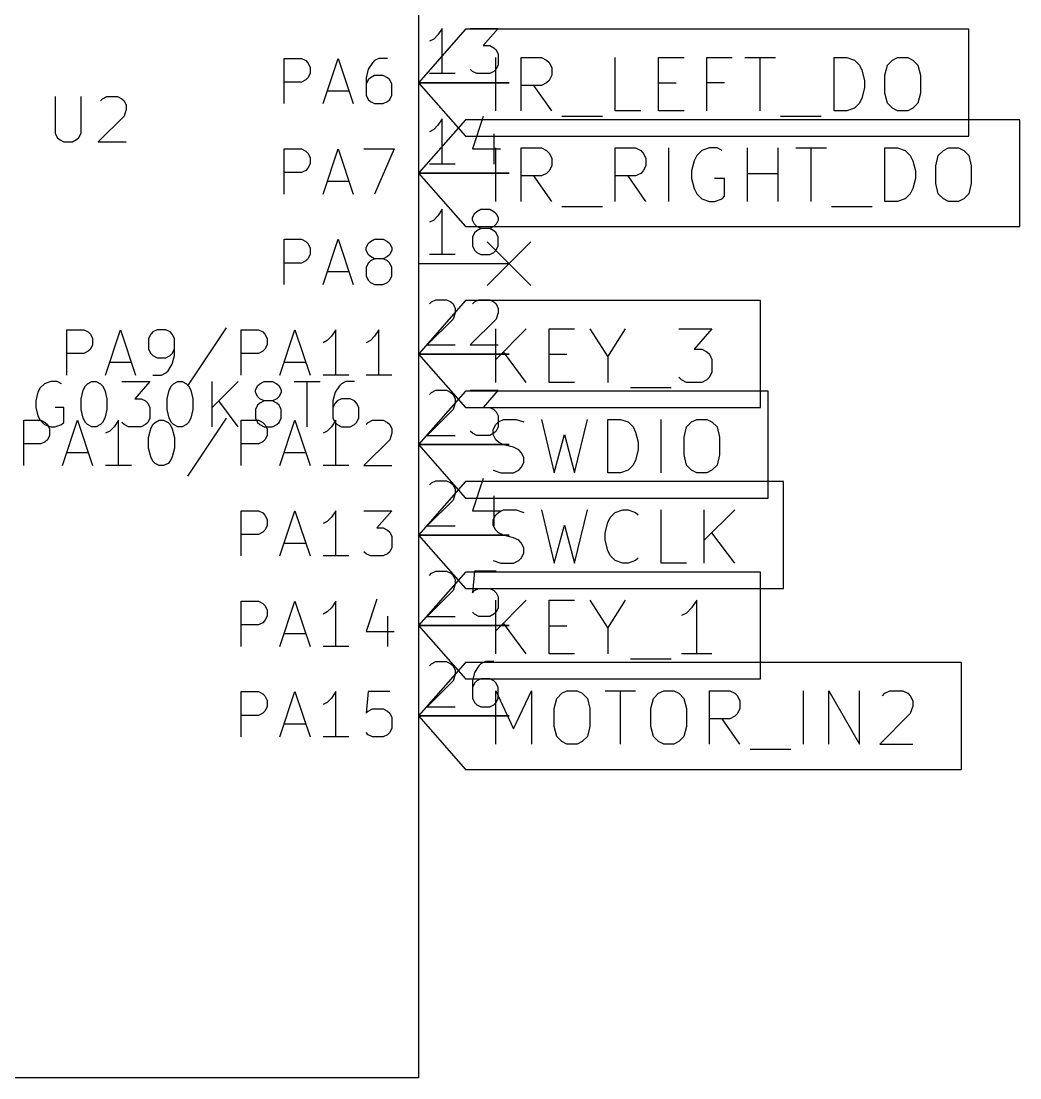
# Model space of a CAD drawing. Extents: x 0.4 to 37.4, y -23 to -0.4.
# Drawn here: x 13.06 to 14.165, y -12.5 to -11.332 of the extents above; entities that cross this region are included whole.
import ezdxf

# ---------------------------------------------------------------- set-up
doc = ezdxf.new("R2010")
doc.units = 0
doc.header["$MEASUREMENT"] = 0
for name, color, linetype in [('BLUE2', 5, 'CONTINUOUS'), ('CYAN2', 4, 'CONTINUOUS'), ('GREEN3', 91, 'CONTINUOUS'), ('LYELLOW', 51, 'CONTINUOUS'), ('RED2', 1, 'CONTINUOUS'), ('RED3', 11, 'CONTINUOUS')]:
    doc.layers.add(name, color=color, linetype=linetype)

msp = doc.modelspace()

# ---------------------------------------------------------------- linework, layer by layer
at = {"layer": 'BLUE2', "linetype": 'CONTINUOUS'}
for p, q in [((13.576, -11.576), (13.624, -11.624)), ((13.624, -11.576), (13.576, -11.624))]:
    msp.add_line(p, q, dxfattribs=at)
at = {"layer": 'CYAN2', "linetype": 'CONTINUOUS'}
for p, q in [((13.3514, -11.4231), (13.3514, -11.3731)), ((13.3514, -11.3731), (13.3705, -11.3731)), ((13.3705, -11.3731), (13.3752, -11.3755)), ((13.3752, -11.3755), (13.3776, -11.3779)), ((13.3943, -11.4231), (13.4109, -11.3731)), ((13.4109, -11.3731), (13.4276, -11.4231)), ((13.4514, -11.3755), (13.449, -11.3779)), ((13.4562, -11.3731), (13.4514, -11.3755)), ((13.4657, -11.3731), (13.4562, -11.3731)), ((13.3776, -11.3779), (13.38, -11.3827)), ((13.38, -11.3827), (13.38, -11.3898)), ((13.4443, -11.385), (13.4419, -11.3946)), ((13.449, -11.3779), (13.4443, -11.385)), ((13.3705, -11.3993), (13.3514, -11.3993)), ((13.3752, -11.3969), (13.3705, -11.3993)), ((13.3776, -11.3946), (13.3752, -11.3969)), ((13.38, -11.3898), (13.3776, -11.3946)), ((13.4419, -11.3946), (13.4419, -11.4136)), ((13.4443, -11.3969), (13.4419, -11.4017)), ((13.4467, -11.3946), (13.4443, -11.3969)), ((13.4514, -11.3922), (13.4467, -11.3946)), ((13.461, -11.3922), (13.4514, -11.3922)), ((13.4657, -11.3946), (13.461, -11.3922)), ((13.4681, -11.3969), (13.4657, -11.3946)), ((13.4705, -11.4017), (13.4681, -11.3969)), ((13.399, -11.4088), (13.4229, -11.4088)), ((13.4705, -11.4136), (13.4705, -11.4017)), ((13.0981, -11.4153), (13.0981, -11.4558)), ((13.1267, -11.4558), (13.1267, -11.4153)), ((13.1481, -11.4201), (13.1505, -11.4177)), ((13.1505, -11.4177), (13.1553, -11.4153)), ((13.1553, -11.4153), (13.1672, -11.4153)), ((13.1672, -11.4153), (13.1719, -11.4177)), ((13.1719, -11.4177), (13.1743, -11.4201)), ((13.1743, -11.4201), (13.1767, -11.4248)), ((13.4419, -11.4136), (13.4443, -11.4184)), ((13.4443, -11.4184), (13.4467, -11.4208)), ((13.4467, -11.4208), (13.4514, -11.4231)), ((13.4514, -11.4231), (13.461, -11.4231)), ((13.461, -11.4231), (13.4657, -11.4208)), ((13.4657, -11.4208), (13.4681, -11.4184)), ((13.4681, -11.4184), (13.4705, -11.4136)), ((13.1767, -11.4296), (13.1743, -11.4368)), ((13.1767, -11.4248), (13.1767, -11.4296)), ((13.1743, -11.4368), (13.1457, -11.4653)), ((13.0981, -11.4558), (13.1005, -11.4606)), ((13.1243, -11.4606), (13.1267, -11.4558)), ((13.1005, -11.4606), (13.1029, -11.4629)), ((13.1029, -11.4629), (13.1076, -11.4653)), ((13.1076, -11.4653), (13.1172, -11.4653)), ((13.1172, -11.4653), (13.1219, -11.4629)), ((13.1219, -11.4629), (13.1243, -11.4606)), ((13.1457, -11.4653), (13.1767, -11.4653)), ((13.3514, -11.5231), (13.3514, -11.4731)), ((13.3514, -11.4731), (13.3705, -11.4731)), ((13.3705, -11.4731), (13.3752, -11.4755)), ((13.3752, -11.4755), (13.3776, -11.4779)), ((13.3776, -11.4779), (13.38, -11.4827)), ((13.3943, -11.5231), (13.4109, -11.4731)), ((13.4109, -11.4731), (13.4276, -11.5231)), ((13.4395, -11.4731), (13.4729, -11.4731)), ((13.4729, -11.4731), (13.4514, -11.5231)), ((13.38, -11.4898), (13.3776, -11.4946)), ((13.38, -11.4827), (13.38, -11.4898)), ((13.3705, -11.4993), (13.3514, -11.4993)), ((13.3752, -11.4969), (13.3705, -11.4993)), ((13.3776, -11.4946), (13.3752, -11.4969)), ((13.399, -11.5088), (13.4229, -11.5088)), ((13.3514, -11.6231), (13.3514, -11.5731)), ((13.3514, -11.5731), (13.3705, -11.5731)), ((13.3705, -11.5731), (13.3752, -11.5755)), ((13.3943, -11.6231), (13.4109, -11.5731)), ((13.4109, -11.5731), (13.4276, -11.6231)), ((13.4467, -11.5755), (13.4514, -11.5731)), ((13.4514, -11.5731), (13.461, -11.5731)), ((13.461, -11.5731), (13.4657, -11.5755)), ((13.3752, -11.5755), (13.3776, -11.5779)), ((13.3776, -11.5779), (13.38, -11.5827)), ((13.38, -11.5827), (13.38, -11.5898)), ((13.4419, -11.5827), (13.4443, -11.5779)), ((13.4419, -11.585), (13.4419, -11.5827)), ((13.4443, -11.5898), (13.4419, -11.585)), ((13.4443, -11.5779), (13.4467, -11.5755)), ((13.4657, -11.5755), (13.4681, -11.5779)), ((13.4681, -11.5779), (13.4705, -11.5827)), ((13.4705, -11.585), (13.4681, -11.5898)), ((13.4705, -11.5827), (13.4705, -11.585)), ((13.3752, -11.5969), (13.3705, -11.5993)), ((13.3776, -11.5946), (13.3752, -11.5969)), ((13.38, -11.5898), (13.3776, -11.5946)), ((13.4467, -11.5922), (13.4443, -11.5898)), ((13.4467, -11.5969), (13.4443, -11.5993)), ((13.4514, -11.5946), (13.4467, -11.5922)), ((13.4514, -11.5946), (13.4467, -11.5969)), ((13.461, -11.5946), (13.4514, -11.5946)), ((13.4657, -11.5922), (13.461, -11.5946)), ((13.4657, -11.5969), (13.461, -11.5946)), ((13.4681, -11.5898), (13.4657, -11.5922)), ((13.4681, -11.5993), (13.4657, -11.5969)), ((13.3705, -11.5993), (13.3514, -11.5993)), ((13.399, -11.6088), (13.4229, -11.6088)), ((13.4443, -11.5993), (13.4419, -11.6041)), ((13.4419, -11.6041), (13.4419, -11.6136)), ((13.4705, -11.6041), (13.4681, -11.5993)), ((13.4705, -11.6136), (13.4705, -11.6041)), ((13.4419, -11.6136), (13.4443, -11.6184)), ((13.4443, -11.6184), (13.4467, -11.6208)), ((13.4467, -11.6208), (13.4514, -11.6231)), ((13.461, -11.6231), (13.4657, -11.6208)), ((13.4657, -11.6208), (13.4681, -11.6184)), ((13.4681, -11.6184), (13.4705, -11.6136)), ((13.4514, -11.6231), (13.461, -11.6231)), ((13.1109, -11.7231), (13.1109, -11.6731)), ((13.1109, -11.6731), (13.13, -11.6731)), ((13.13, -11.6731), (13.1348, -11.6755)), ((13.1348, -11.6755), (13.1371, -11.6779)), ((13.1371, -11.6779), (13.1395, -11.6827)), ((13.1538, -11.7231), (13.1705, -11.6731)), ((13.1705, -11.6731), (13.1871, -11.7231)), ((13.2038, -11.6779), (13.2014, -11.6827)), ((13.2062, -11.6755), (13.2038, -11.6779)), ((13.211, -11.6731), (13.2062, -11.6755)), ((13.2205, -11.6731), (13.211, -11.6731)), ((13.2252, -11.6755), (13.2205, -11.6731)), ((13.2276, -11.6779), (13.2252, -11.6755)), ((13.23, -11.6827), (13.2276, -11.6779)), ((13.2871, -11.6708), (13.2443, -11.735)), ((13.3038, -11.7231), (13.3038, -11.6731)), ((13.3038, -11.6731), (13.3229, -11.6731)), ((13.3229, -11.6731), (13.3276, -11.6755)), ((13.3276, -11.6755), (13.33, -11.6779)), ((13.33, -11.6779), (13.3324, -11.6827)), ((13.3467, -11.7231), (13.3633, -11.6731)), ((13.3633, -11.6731), (13.38, -11.7231)), ((13.4038, -11.6803), (13.399, -11.685)), ((13.4086, -11.6731), (13.4038, -11.6803)), ((13.4086, -11.7231), (13.4086, -11.6731)), ((13.4514, -11.6803), (13.4467, -11.685)), ((13.4562, -11.6731), (13.4514, -11.6803)), ((13.4562, -11.7231), (13.4562, -11.6731)), ((13.1395, -11.6898), (13.1371, -11.6946)), ((13.1395, -11.6827), (13.1395, -11.6898)), ((13.2014, -11.6827), (13.2014, -11.6946)), ((13.23, -11.7017), (13.23, -11.6827)), ((13.3324, -11.6898), (13.33, -11.6946)), ((13.3324, -11.6827), (13.3324, -11.6898)), ((13.399, -11.685), (13.3943, -11.6874)), ((13.4467, -11.685), (13.4419, -11.6874)), ((13.13, -11.6993), (13.1109, -11.6993)), ((13.1348, -11.6969), (13.13, -11.6993)), ((13.1371, -11.6946), (13.1348, -11.6969)), ((13.2014, -11.6946), (13.2038, -11.6993)), ((13.2038, -11.6993), (13.2062, -11.7017)), ((13.2062, -11.7017), (13.211, -11.7041)), ((13.2205, -11.7041), (13.2252, -11.7017)), ((13.2252, -11.7017), (13.2276, -11.6993)), ((13.2276, -11.6993), (13.23, -11.6946)), ((13.2276, -11.7112), (13.23, -11.7017)), ((13.3229, -11.6993), (13.3038, -11.6993)), ((13.3276, -11.6969), (13.3229, -11.6993)), ((13.33, -11.6946), (13.3276, -11.6969)), ((13.1586, -11.7088), (13.1824, -11.7088)), ((13.211, -11.7041), (13.2205, -11.7041)), ((13.2229, -11.7184), (13.2276, -11.7112)), ((13.3514, -11.7088), (13.3752, -11.7088)), ((13.2062, -11.7231), (13.2157, -11.7231)), ((13.2157, -11.7231), (13.2205, -11.7208)), ((13.2205, -11.7208), (13.2229, -11.7184)), ((13.4229, -11.7231), (13.3943, -11.7231)), ((13.4705, -11.7231), (13.4419, -11.7231)), ((13.0815, -11.7374), (13.0791, -11.7422)), ((13.0862, -11.7327), (13.0815, -11.7374)), ((13.0934, -11.7303), (13.0862, -11.7327)), ((13.1005, -11.7303), (13.0934, -11.7303)), ((13.1053, -11.7327), (13.1005, -11.7303)), ((13.1291, -11.7398), (13.1315, -11.735)), ((13.1315, -11.735), (13.1338, -11.7327)), ((13.1338, -11.7327), (13.1386, -11.7303)), ((13.1386, -11.7303), (13.1434, -11.7303)), ((13.1434, -11.7303), (13.1481, -11.7327)), ((13.1481, -11.7327), (13.1505, -11.735)), ((13.1505, -11.735), (13.1529, -11.7398)), ((13.1719, -11.7303), (13.2029, -11.7303)), ((13.2029, -11.7303), (13.1862, -11.7493)), ((13.2243, -11.7398), (13.2267, -11.735)), ((13.2267, -11.735), (13.2291, -11.7327)), ((13.2291, -11.7327), (13.2338, -11.7303)), ((13.2338, -11.7303), (13.2386, -11.7303)), ((13.2386, -11.7303), (13.2434, -11.7327)), ((13.2434, -11.7327), (13.2457, -11.735)), ((13.2457, -11.735), (13.2481, -11.7398)), ((13.2719, -11.7803), (13.2719, -11.7303)), ((13.3005, -11.7303), (13.2719, -11.7589)), ((13.3196, -11.7398), (13.3219, -11.735)), ((13.3219, -11.735), (13.3243, -11.7327)), ((13.3243, -11.7327), (13.3291, -11.7303)), ((13.3291, -11.7303), (13.3386, -11.7303)), ((13.3386, -11.7303), (13.3434, -11.7327)), ((13.3434, -11.7327), (13.3457, -11.735)), ((13.3457, -11.735), (13.3481, -11.7398)), ((13.3624, -11.7303), (13.391, -11.7303)), ((13.3767, -11.7803), (13.3767, -11.7303)), ((13.4124, -11.735), (13.4076, -11.7422)), ((13.4148, -11.7327), (13.4124, -11.735)), ((13.4195, -11.7303), (13.4148, -11.7327)), ((13.4291, -11.7303), (13.4195, -11.7303)), ((13.0791, -11.7422), (13.0767, -11.7517)), ((13.1267, -11.7493), (13.1291, -11.7398)), ((13.1267, -11.7612), (13.1267, -11.7493)), ((13.1529, -11.7398), (13.1553, -11.7493)), ((13.1553, -11.7493), (13.1553, -11.7612)), ((13.1862, -11.7493), (13.1934, -11.7493)), ((13.1934, -11.7493), (13.1981, -11.7517)), ((13.2219, -11.7493), (13.2243, -11.7398)), ((13.2219, -11.7612), (13.2219, -11.7493)), ((13.2481, -11.7398), (13.2505, -11.7493)), ((13.2505, -11.7493), (13.2505, -11.7612)), ((13.3196, -11.7422), (13.3196, -11.7398)), ((13.3219, -11.747), (13.3196, -11.7422)), ((13.3243, -11.7493), (13.3219, -11.747)), ((13.3291, -11.7517), (13.3243, -11.7493)), ((13.3434, -11.7493), (13.3386, -11.7517)), ((13.3457, -11.747), (13.3434, -11.7493)), ((13.3481, -11.7422), (13.3457, -11.747)), ((13.3481, -11.7398), (13.3481, -11.7422)), ((13.4076, -11.7422), (13.4053, -11.7517)), ((13.4148, -11.7493), (13.41, -11.7517)), ((13.4243, -11.7493), (13.4148, -11.7493)), ((13.4291, -11.7517), (13.4243, -11.7493)), ((13.0767, -11.7517), (13.0767, -11.7589)), ((13.0767, -11.7589), (13.0791, -11.7684)), ((13.1076, -11.7589), (13.0981, -11.7589)), ((13.1076, -11.7755), (13.1076, -11.7589)), ((13.1291, -11.7708), (13.1267, -11.7612)), ((13.1553, -11.7612), (13.1529, -11.7708)), ((13.1981, -11.7517), (13.2005, -11.7541)), ((13.2005, -11.7541), (13.2029, -11.7589)), ((13.2029, -11.7589), (13.2029, -11.7708)), ((13.2243, -11.7708), (13.2219, -11.7612)), ((13.2505, -11.7612), (13.2481, -11.7708)), ((13.3005, -11.7803), (13.2791, -11.7517)), ((13.3219, -11.7565), (13.3196, -11.7612)), ((13.3196, -11.7612), (13.3196, -11.7708)), ((13.3243, -11.7541), (13.3219, -11.7565)), ((13.3291, -11.7517), (13.3243, -11.7541)), ((13.3386, -11.7517), (13.3291, -11.7517)), ((13.3434, -11.7541), (13.3386, -11.7517)), ((13.3457, -11.7565), (13.3434, -11.7541)), ((13.3481, -11.7612), (13.3457, -11.7565)), ((13.3481, -11.7708), (13.3481, -11.7612)), ((13.4053, -11.7517), (13.4053, -11.7708)), ((13.4076, -11.7541), (13.4053, -11.7589)), ((13.41, -11.7517), (13.4076, -11.7541)), ((13.4315, -11.7541), (13.4291, -11.7517)), ((13.4338, -11.7589), (13.4315, -11.7541)), ((13.4338, -11.7708), (13.4338, -11.7589)), ((13.0633, -11.8231), (13.0633, -11.7731)), ((13.0633, -11.7731), (13.0824, -11.7731)), ((13.0791, -11.7684), (13.0815, -11.7731)), ((13.0815, -11.7731), (13.0862, -11.7779)), ((13.0824, -11.7731), (13.0871, -11.7755)), ((13.1062, -11.8231), (13.1229, -11.7731)), ((13.1229, -11.7731), (13.1395, -11.8231)), ((13.1315, -11.7755), (13.1291, -11.7708)), ((13.1529, -11.7708), (13.1505, -11.7755)), ((13.1681, -11.7731), (13.1633, -11.7803)), ((13.1681, -11.8231), (13.1681, -11.7731)), ((13.2029, -11.7708), (13.2005, -11.7755)), ((13.2086, -11.7755), (13.2133, -11.7731)), ((13.2133, -11.7731), (13.2181, -11.7731)), ((13.2181, -11.7731), (13.2229, -11.7755)), ((13.2267, -11.7755), (13.2243, -11.7708)), ((13.2871, -11.7708), (13.2443, -11.835)), ((13.2481, -11.7708), (13.2457, -11.7755)), ((13.3038, -11.8231), (13.3038, -11.7731)), ((13.3038, -11.7731), (13.3229, -11.7731)), ((13.3196, -11.7708), (13.3219, -11.7755)), ((13.3229, -11.7731), (13.3276, -11.7755)), ((13.3457, -11.7755), (13.3481, -11.7708)), ((13.3467, -11.8231), (13.3633, -11.7731)), ((13.3633, -11.7731), (13.38, -11.8231)), ((13.4086, -11.7731), (13.4038, -11.7803)), ((13.4053, -11.7708), (13.4076, -11.7755)), ((13.4086, -11.8231), (13.4086, -11.7731)), ((13.4315, -11.7755), (13.4338, -11.7708)), ((13.4443, -11.7755), (13.449, -11.7731)), ((13.449, -11.7731), (13.461, -11.7731)), ((13.461, -11.7731), (13.4657, -11.7755)), ((13.0862, -11.7779), (13.0934, -11.7803)), ((13.0871, -11.7755), (13.0895, -11.7779)), ((13.0895, -11.7779), (13.0919, -11.7827)), ((13.0919, -11.7827), (13.0919, -11.7898)), ((13.0934, -11.7803), (13.0981, -11.7803)), ((13.0981, -11.7803), (13.1053, -11.7779)), ((13.1053, -11.7779), (13.1076, -11.7755)), ((13.1338, -11.7779), (13.1315, -11.7755)), ((13.1386, -11.7803), (13.1338, -11.7779)), ((13.1434, -11.7803), (13.1386, -11.7803)), ((13.1481, -11.7779), (13.1434, -11.7803)), ((13.1505, -11.7755), (13.1481, -11.7779)), ((13.1586, -11.785), (13.1538, -11.7874)), ((13.1633, -11.7803), (13.1586, -11.785)), ((13.1743, -11.7779), (13.1719, -11.7755)), ((13.1791, -11.7803), (13.1743, -11.7779)), ((13.1934, -11.7803), (13.1791, -11.7803)), ((13.1981, -11.7779), (13.1934, -11.7803)), ((13.2005, -11.7755), (13.1981, -11.7779)), ((13.2014, -11.7922), (13.2038, -11.7827)), ((13.2038, -11.7827), (13.2062, -11.7779)), ((13.2062, -11.7779), (13.2086, -11.7755)), ((13.2229, -11.7755), (13.2252, -11.7779)), ((13.2252, -11.7779), (13.2276, -11.7827)), ((13.2291, -11.7779), (13.2267, -11.7755)), ((13.2276, -11.7827), (13.23, -11.7922)), ((13.2338, -11.7803), (13.2291, -11.7779)), ((13.2386, -11.7803), (13.2338, -11.7803)), ((13.2434, -11.7779), (13.2386, -11.7803)), ((13.2457, -11.7755), (13.2434, -11.7779)), ((13.3219, -11.7755), (13.3243, -11.7779)), ((13.3243, -11.7779), (13.3291, -11.7803)), ((13.3276, -11.7755), (13.33, -11.7779)), ((13.3291, -11.7803), (13.3386, -11.7803)), ((13.33, -11.7779), (13.3324, -11.7827)), ((13.3324, -11.7827), (13.3324, -11.7898)), ((13.3386, -11.7803), (13.3434, -11.7779)), ((13.3434, -11.7779), (13.3457, -11.7755)), ((13.399, -11.785), (13.3943, -11.7874)), ((13.4038, -11.7803), (13.399, -11.785)), ((13.4076, -11.7755), (13.41, -11.7779)), ((13.41, -11.7779), (13.4148, -11.7803)), ((13.4148, -11.7803), (13.4243, -11.7803)), ((13.4243, -11.7803), (13.4291, -11.7779)), ((13.4291, -11.7779), (13.4315, -11.7755)), ((13.4419, -11.7779), (13.4443, -11.7755)), ((13.4657, -11.7755), (13.4681, -11.7779)), ((13.4681, -11.7779), (13.4705, -11.7827)), ((13.4705, -11.7827), (13.4705, -11.7874)), ((13.0871, -11.7969), (13.0824, -11.7993)), ((13.0895, -11.7946), (13.0871, -11.7969)), ((13.0919, -11.7898), (13.0895, -11.7946)), ((13.2014, -11.8041), (13.2014, -11.7922)), ((13.23, -11.7922), (13.23, -11.8041)), ((13.3276, -11.7969), (13.3229, -11.7993)), ((13.33, -11.7946), (13.3276, -11.7969)), ((13.3324, -11.7898), (13.33, -11.7946)), ((13.4681, -11.7946), (13.4395, -11.8231)), ((13.4705, -11.7874), (13.4681, -11.7946)), ((13.0824, -11.7993), (13.0633, -11.7993)), ((13.111, -11.8088), (13.1348, -11.8088)), ((13.2038, -11.8136), (13.2014, -11.8041)), ((13.23, -11.8041), (13.2276, -11.8136)), ((13.3229, -11.7993), (13.3038, -11.7993)), ((13.3514, -11.8088), (13.3752, -11.8088)), ((13.2062, -11.8184), (13.2038, -11.8136)), ((13.2086, -11.8208), (13.2062, -11.8184)), ((13.2133, -11.8231), (13.2086, -11.8208)), ((13.2229, -11.8208), (13.2181, -11.8231)), ((13.2252, -11.8184), (13.2229, -11.8208)), ((13.2276, -11.8136), (13.2252, -11.8184)), ((13.1824, -11.8231), (13.1538, -11.8231)), ((13.2181, -11.8231), (13.2133, -11.8231)), ((13.4229, -11.8231), (13.3943, -11.8231)), ((13.4395, -11.8231), (13.4705, -11.8231)), ((13.3038, -11.9231), (13.3038, -11.8731)), ((13.3038, -11.8731), (13.3229, -11.8731)), ((13.3229, -11.8731), (13.3276, -11.8755)), ((13.3276, -11.8755), (13.33, -11.8779)), ((13.33, -11.8779), (13.3324, -11.8827)), ((13.3467, -11.9231), (13.3633, -11.8731)), ((13.3633, -11.8731), (13.38, -11.9231)), ((13.4086, -11.8731), (13.4038, -11.8803)), ((13.4086, -11.9231), (13.4086, -11.8731)), ((13.4395, -11.8731), (13.4705, -11.8731)), ((13.4705, -11.8731), (13.4538, -11.8922)), ((13.3324, -11.8898), (13.33, -11.8946)), ((13.3324, -11.8827), (13.3324, -11.8898)), ((13.399, -11.885), (13.3943, -11.8874)), ((13.4038, -11.8803), (13.399, -11.885)), ((13.3229, -11.8993), (13.3038, -11.8993)), ((13.3276, -11.8969), (13.3229, -11.8993)), ((13.33, -11.8946), (13.3276, -11.8969)), ((13.4538, -11.8922), (13.461, -11.8922)), ((13.461, -11.8922), (13.4657, -11.8946)), ((13.4657, -11.8946), (13.4681, -11.8969)), ((13.4681, -11.8969), (13.4705, -11.9017)), ((13.4705, -11.9017), (13.4705, -11.9136)), ((13.3514, -11.9088), (13.3752, -11.9088)), ((13.4705, -11.9136), (13.4681, -11.9184)), ((13.4229, -11.9231), (13.3943, -11.9231)), ((13.4419, -11.9208), (13.4395, -11.9184)), ((13.4467, -11.9231), (13.4419, -11.9208)), ((13.461, -11.9231), (13.4467, -11.9231)), ((13.4657, -11.9208), (13.461, -11.9231)), ((13.4681, -11.9184), (13.4657, -11.9208)), ((13.4538, -11.9708), (13.4419, -12.0065)), ((13.3038, -12.0231), (13.3038, -11.9731)), ((13.3038, -11.9731), (13.3229, -11.9731)), ((13.3229, -11.9731), (13.3276, -11.9755)), ((13.3276, -11.9755), (13.33, -11.9779)), ((13.33, -11.9779), (13.3324, -11.9827)), ((13.3324, -11.9827), (13.3324, -11.9898)), ((13.3467, -12.0231), (13.3633, -11.9731)), ((13.3633, -11.9731), (13.38, -12.0231)), ((13.4038, -11.9803), (13.399, -11.985)), ((13.4086, -11.9731), (13.4038, -11.9803)), ((13.4086, -12.0231), (13.4086, -11.9731)), ((13.33, -11.9946), (13.3276, -11.9969)), ((13.3324, -11.9898), (13.33, -11.9946)), ((13.399, -11.985), (13.3943, -11.9874)), ((13.4657, -11.9898), (13.4657, -12.0231)), ((13.3229, -11.9993), (13.3038, -11.9993)), ((13.3276, -11.9969), (13.3229, -11.9993)), ((13.4419, -12.0065), (13.4729, -12.0065)), ((13.3514, -12.0088), (13.3752, -12.0088)), ((13.4229, -12.0231), (13.3943, -12.0231)), ((13.3038, -12.1231), (13.3038, -12.0731)), ((13.3038, -12.0731), (13.3229, -12.0731)), ((13.3229, -12.0731), (13.3276, -12.0755)), ((13.3276, -12.0755), (13.33, -12.0779)), ((13.3467, -12.1231), (13.3633, -12.0731)), ((13.3633, -12.0731), (13.38, -12.1231)), ((13.4086, -12.0731), (13.4038, -12.0803)), ((13.4086, -12.1231), (13.4086, -12.0731)), ((13.4443, -12.0731), (13.4419, -12.0969)), ((13.4681, -12.0731), (13.4443, -12.0731)), ((13.33, -12.0779), (13.3324, -12.0827)), ((13.3324, -12.0827), (13.3324, -12.0898)), ((13.399, -12.085), (13.3943, -12.0874)), ((13.4038, -12.0803), (13.399, -12.085)), ((13.3229, -12.0993), (13.3038, -12.0993)), ((13.3276, -12.0969), (13.3229, -12.0993)), ((13.33, -12.0946), (13.3276, -12.0969)), ((13.3324, -12.0898), (13.33, -12.0946)), ((13.4419, -12.0969), (13.4443, -12.0946)), ((13.4443, -12.0946), (13.449, -12.0922)), ((13.449, -12.0922), (13.461, -12.0922)), ((13.461, -12.0922), (13.4657, -12.0946)), ((13.4657, -12.0946), (13.4681, -12.0969)), ((13.4681, -12.0969), (13.4705, -12.1017)), ((13.3514, -12.1088), (13.3752, -12.1088)), ((13.4705, -12.1017), (13.4705, -12.1136)), ((13.4229, -12.1231), (13.3943, -12.1231)), ((13.4443, -12.1208), (13.4419, -12.1184)), ((13.449, -12.1231), (13.4443, -12.1208)), ((13.461, -12.1231), (13.449, -12.1231)), ((13.4657, -12.1208), (13.461, -12.1231)), ((13.4681, -12.1184), (13.4657, -12.1208)), ((13.4705, -12.1136), (13.4681, -12.1184))]:
    msp.add_line(p, q, dxfattribs=at)
at = {"layer": 'GREEN3', "linetype": 'CONTINUOUS'}
for p, q in [((13.6, -11.4), (13.5, -11.4)), ((13.6, -11.5), (13.5, -11.5)), ((13.6, -11.7), (13.5, -11.7)), ((13.6, -11.8), (13.5, -11.8)), ((13.6, -11.9), (13.5, -11.9)), ((13.6, -12), (13.5, -12)), ((13.6, -12.1), (13.5, -12.1))]:
    msp.add_line(p, q, dxfattribs=at)
at = {"layer": 'LYELLOW', "linetype": 'CONTINUOUS'}
for p, q in [((13.5, -10.6), (13.5, -12.5)), ((13.5, -12.5), (12.3, -12.5))]:
    msp.add_line(p, q, dxfattribs=at)
at = {"layer": 'RED2', "linetype": 'CONTINUOUS'}
for p, q in [((13.5, -10.6), (13.5, -12.5)), ((13.5517, -11.3409), (13.5, -11.4)), ((14.1086, -11.3409), (13.5517, -11.3409)), ((14.1086, -11.4), (14.1086, -11.3409)), ((13.5854, -11.4312), (13.5854, -11.3721)), ((13.6135, -11.4312), (13.6135, -11.3721)), ((13.6135, -11.3721), (13.636, -11.3721)), ((13.636, -11.3721), (13.6416, -11.3749)), ((13.6416, -11.3749), (13.6444, -11.3777)), ((13.7175, -11.4312), (13.7175, -11.3721)), ((13.7653, -11.4312), (13.7653, -11.3721)), ((13.7653, -11.3721), (13.7935, -11.3721)), ((13.8188, -11.4312), (13.8188, -11.3721)), ((13.8188, -11.3721), (13.8469, -11.3721)), ((13.8609, -11.3721), (13.8947, -11.3721)), ((13.8778, -11.4312), (13.8778, -11.3721)), ((13.9594, -11.4312), (13.9594, -11.3721)), ((13.9594, -11.3721), (13.9734, -11.3721)), ((13.9734, -11.3721), (13.9819, -11.3749)), ((13.9819, -11.3749), (13.9875, -11.3805)), ((14.0184, -11.3805), (14.0241, -11.3749)), ((14.0241, -11.3749), (14.0297, -11.3721)), ((14.0297, -11.3721), (14.0409, -11.3721)), ((14.0409, -11.3721), (14.0465, -11.3749)), ((14.0465, -11.3749), (14.0522, -11.3805)), ((13.6444, -11.3777), (13.6472, -11.3833)), ((13.6472, -11.3833), (13.6472, -11.3918)), ((13.9875, -11.3805), (13.9903, -11.3862)), ((13.9903, -11.3862), (13.9931, -11.3974)), ((14.0156, -11.3918), (14.0184, -11.3805)), ((14.0522, -11.3805), (14.055, -11.3918)), ((13.5, -11.4), (13.6, -11.4)), ((13.5, -11.4), (13.5517, -11.4591)), ((13.6416, -11.4002), (13.636, -11.403)), ((13.6444, -11.3974), (13.6416, -11.4002)), ((13.6472, -11.3918), (13.6444, -11.3974)), ((13.7653, -11.4002), (13.785, -11.4002)), ((13.8384, -11.4002), (13.8188, -11.4002)), ((13.9931, -11.3974), (13.9931, -11.4058)), ((14.0156, -11.4115), (14.0156, -11.3918)), ((14.055, -11.3918), (14.055, -11.4115)), ((14.1086, -11.4591), (14.1086, -11.4)), ((13.636, -11.403), (13.6135, -11.403)), ((13.6472, -11.4312), (13.6275, -11.403)), ((13.9931, -11.4058), (13.9903, -11.4171)), ((14.0184, -11.4227), (14.0156, -11.4115)), ((14.055, -11.4115), (14.0522, -11.4227)), ((13.9875, -11.4227), (13.9819, -11.4283)), ((13.9903, -11.4171), (13.9875, -11.4227)), ((14.0241, -11.4283), (14.0184, -11.4227)), ((14.0522, -11.4227), (14.0465, -11.4283)), ((13.7456, -11.4312), (13.7175, -11.4312)), ((13.7935, -11.4312), (13.7653, -11.4312)), ((13.9734, -11.4312), (13.9594, -11.4312)), ((13.9819, -11.4283), (13.9734, -11.4312)), ((14.0297, -11.4312), (14.0241, -11.4283)), ((14.0409, -11.4312), (14.0297, -11.4312)), ((14.0465, -11.4283), (14.0409, -11.4312)), ((13.5517, -11.4409), (13.5, -11.5)), ((14.1649, -11.4409), (13.5517, -11.4409)), ((13.6585, -11.4368), (13.7035, -11.4368)), ((13.9003, -11.4368), (13.9453, -11.4368)), ((14.1649, -11.5), (14.1649, -11.4409)), ((13.5517, -11.4591), (14.1086, -11.4591)), ((13.5854, -11.5312), (13.5854, -11.4721)), ((13.6135, -11.5312), (13.6135, -11.4721)), ((13.6135, -11.4721), (13.636, -11.4721)), ((13.636, -11.4721), (13.6416, -11.4749)), ((13.6416, -11.4749), (13.6444, -11.4777)), ((13.6444, -11.4777), (13.6472, -11.4833)), ((13.7175, -11.5312), (13.7175, -11.4721)), ((13.7175, -11.4721), (13.74, -11.4721)), ((13.74, -11.4721), (13.7456, -11.4749)), ((13.7456, -11.4749), (13.7485, -11.4777)), ((13.7485, -11.4777), (13.7513, -11.4833)), ((13.7766, -11.5312), (13.7766, -11.4721)), ((13.8075, -11.4805), (13.8047, -11.4862)), ((13.8131, -11.4749), (13.8075, -11.4805)), ((13.8216, -11.4721), (13.8131, -11.4749)), ((13.83, -11.4721), (13.8216, -11.4721)), ((13.8356, -11.4749), (13.83, -11.4721)), ((13.8638, -11.5312), (13.8638, -11.4721)), ((13.8975, -11.5312), (13.8975, -11.4721)), ((13.9172, -11.4721), (13.9509, -11.4721)), ((13.9341, -11.5312), (13.9341, -11.4721)), ((14.0156, -11.5312), (14.0156, -11.4721)), ((14.0156, -11.4721), (14.0297, -11.4721)), ((14.0297, -11.4721), (14.0381, -11.4749)), ((14.0381, -11.4749), (14.0437, -11.4805)), ((14.0437, -11.4805), (14.0465, -11.4862)), ((14.0719, -11.4918), (14.0747, -11.4805)), ((14.0747, -11.4805), (14.0803, -11.4749)), ((14.0803, -11.4749), (14.0859, -11.4721)), ((14.0859, -11.4721), (14.0972, -11.4721)), ((14.0972, -11.4721), (14.1028, -11.4749)), ((14.1028, -11.4749), (14.1084, -11.4805)), ((14.1084, -11.4805), (14.1112, -11.4918)), ((13.6472, -11.4918), (13.6444, -11.4974)), ((13.6472, -11.4833), (13.6472, -11.4918)), ((13.7513, -11.4918), (13.7485, -11.4974)), ((13.7513, -11.4833), (13.7513, -11.4918)), ((13.8047, -11.4862), (13.8019, -11.4974)), ((14.0465, -11.4862), (14.0494, -11.4974)), ((14.0719, -11.5115), (14.0719, -11.4918)), ((14.1112, -11.4918), (14.1112, -11.5115)), ((13.5, -11.5), (13.6, -11.5)), ((13.5, -11.5), (13.5517, -11.5591)), ((13.636, -11.503), (13.6135, -11.503)), ((13.6472, -11.5312), (13.6275, -11.503)), ((13.6416, -11.5002), (13.636, -11.503)), ((13.6444, -11.4974), (13.6416, -11.5002)), ((13.74, -11.503), (13.7175, -11.503)), ((13.7513, -11.5312), (13.7316, -11.503)), ((13.7456, -11.5002), (13.74, -11.503)), ((13.7485, -11.4974), (13.7456, -11.5002)), ((13.8019, -11.4974), (13.8019, -11.5058)), ((13.8638, -11.5002), (13.8975, -11.5002)), ((14.0494, -11.4974), (14.0494, -11.5058)), ((14.1649, -11.5591), (14.1649, -11.5)), ((13.8019, -11.5058), (13.8047, -11.5171)), ((13.8384, -11.5058), (13.8272, -11.5058)), ((13.8384, -11.5255), (13.8384, -11.5058)), ((14.0494, -11.5058), (14.0465, -11.5171)), ((14.0747, -11.5227), (14.0719, -11.5115)), ((14.1112, -11.5115), (14.1084, -11.5227)), ((13.8047, -11.5171), (13.8075, -11.5227)), ((13.8075, -11.5227), (13.8131, -11.5283)), ((13.8131, -11.5283), (13.8216, -11.5312)), ((13.8272, -11.5312), (13.8356, -11.5283)), ((13.8356, -11.5283), (13.8384, -11.5255)), ((14.0381, -11.5283), (14.0297, -11.5312)), ((14.0437, -11.5227), (14.0381, -11.5283)), ((14.0465, -11.5171), (14.0437, -11.5227)), ((14.0803, -11.5283), (14.0747, -11.5227)), ((14.0859, -11.5312), (14.0803, -11.5283)), ((14.1028, -11.5283), (14.0972, -11.5312)), ((14.1084, -11.5227), (14.1028, -11.5283)), ((13.6585, -11.5368), (13.7035, -11.5368)), ((13.8216, -11.5312), (13.8272, -11.5312)), ((13.9566, -11.5368), (14.0016, -11.5368)), ((14.0297, -11.5312), (14.0156, -11.5312)), ((14.0972, -11.5312), (14.0859, -11.5312)), ((13.5517, -11.5591), (14.1649, -11.5591)), ((13.5, -11.6), (13.6, -11.6)), ((13.5517, -11.6409), (13.5, -11.7)), ((13.878, -11.6409), (13.5517, -11.6409)), ((13.878, -11.7), (13.878, -11.6409)), ((13.5854, -11.7312), (13.5854, -11.6721)), ((13.6191, -11.6721), (13.5854, -11.7058)), ((13.6444, -11.7312), (13.6444, -11.6721)), ((13.6444, -11.6721), (13.6725, -11.6721)), ((13.6894, -11.6721), (13.7091, -11.703)), ((13.7091, -11.703), (13.7288, -11.6721)), ((13.7878, -11.6721), (13.8244, -11.6721)), ((13.8244, -11.6721), (13.8047, -11.6946)), ((13.5, -11.7), (13.6, -11.7)), ((13.5, -11.7), (13.5517, -11.7591)), ((13.6191, -11.7312), (13.5938, -11.6974)), ((13.6444, -11.7002), (13.6641, -11.7002)), ((13.7091, -11.703), (13.7091, -11.7312)), ((13.8047, -11.6946), (13.8131, -11.6946)), ((13.8131, -11.6946), (13.8188, -11.6974)), ((13.8188, -11.6974), (13.8216, -11.7002)), ((13.8216, -11.7002), (13.8244, -11.7058)), ((13.878, -11.7591), (13.878, -11.7)), ((13.8244, -11.7058), (13.8244, -11.7199)), ((13.7906, -11.7283), (13.7878, -11.7255)), ((13.8216, -11.7255), (13.8188, -11.7283)), ((13.8244, -11.7199), (13.8216, -11.7255)), ((13.6725, -11.7312), (13.6444, -11.7312)), ((13.7344, -11.7368), (13.7794, -11.7368)), ((13.7963, -11.7312), (13.7906, -11.7283)), ((13.8131, -11.7312), (13.7963, -11.7312)), ((13.8188, -11.7283), (13.8131, -11.7312)), ((13.5517, -11.7409), (13.5, -11.8)), ((13.8865, -11.7409), (13.5517, -11.7409)), ((13.8865, -11.8), (13.8865, -11.7409)), ((13.5517, -11.7591), (13.878, -11.7591)), ((13.5882, -11.7749), (13.5938, -11.7721)), ((13.5938, -11.7721), (13.6078, -11.7721)), ((13.6078, -11.7721), (13.6163, -11.7749)), ((13.636, -11.7721), (13.65, -11.8312)), ((13.6725, -11.8312), (13.6866, -11.7721)), ((13.7091, -11.8312), (13.7091, -11.7721)), ((13.7091, -11.7721), (13.7231, -11.7721)), ((13.7231, -11.7721), (13.7316, -11.7749)), ((13.7681, -11.8312), (13.7681, -11.7721)), ((13.8019, -11.7749), (13.8075, -11.7721)), ((13.8075, -11.7721), (13.8188, -11.7721)), ((13.8188, -11.7721), (13.8244, -11.7749)), ((13.5825, -11.7833), (13.5854, -11.7777)), ((13.5825, -11.789), (13.5825, -11.7833)), ((13.5854, -11.7777), (13.5882, -11.7749)), ((13.7316, -11.7749), (13.7372, -11.7805)), ((13.7372, -11.7805), (13.74, -11.7862)), ((13.7935, -11.7918), (13.7963, -11.7805)), ((13.7963, -11.7805), (13.8019, -11.7749)), ((13.8244, -11.7749), (13.83, -11.7805)), ((13.83, -11.7805), (13.8328, -11.7918)), ((13.5854, -11.7946), (13.5825, -11.789)), ((13.5882, -11.7974), (13.5854, -11.7946)), ((13.5938, -11.8002), (13.5882, -11.7974)), ((13.65, -11.8312), (13.6613, -11.789)), ((13.6613, -11.789), (13.6725, -11.8312)), ((13.74, -11.7862), (13.7428, -11.7974)), ((13.7428, -11.7974), (13.7428, -11.8058)), ((13.7935, -11.8115), (13.7935, -11.7918)), ((13.8328, -11.7918), (13.8328, -11.8115)), ((13.5, -11.8), (13.6, -11.8)), ((13.5, -11.8), (13.5517, -11.8591)), ((13.605, -11.803), (13.5938, -11.8002)), ((13.6107, -11.8058), (13.605, -11.803)), ((13.6135, -11.8087), (13.6107, -11.8058)), ((13.6163, -11.8143), (13.6135, -11.8087)), ((13.7428, -11.8058), (13.74, -11.8171)), ((13.8865, -11.8591), (13.8865, -11.8)), ((13.6135, -11.8255), (13.6163, -11.8199)), ((13.6163, -11.8199), (13.6163, -11.8143)), ((13.74, -11.8171), (13.7372, -11.8227)), ((13.7963, -11.8227), (13.7935, -11.8115)), ((13.8328, -11.8115), (13.83, -11.8227)), ((13.5825, -11.8283), (13.591, -11.8312)), ((13.591, -11.8312), (13.605, -11.8312)), ((13.605, -11.8312), (13.6107, -11.8283)), ((13.6107, -11.8283), (13.6135, -11.8255)), ((13.7231, -11.8312), (13.7091, -11.8312)), ((13.7316, -11.8283), (13.7231, -11.8312)), ((13.7372, -11.8227), (13.7316, -11.8283)), ((13.8019, -11.8283), (13.7963, -11.8227)), ((13.8075, -11.8312), (13.8019, -11.8283)), ((13.8188, -11.8312), (13.8075, -11.8312)), ((13.8244, -11.8283), (13.8188, -11.8312)), ((13.83, -11.8227), (13.8244, -11.8283)), ((13.5517, -11.8409), (13.5, -11.9)), ((13.9034, -11.8409), (13.5517, -11.8409)), ((13.9034, -11.9), (13.9034, -11.8409)), ((13.5517, -11.8591), (13.8865, -11.8591)), ((13.5825, -11.8833), (13.5854, -11.8777)), ((13.5854, -11.8777), (13.5882, -11.8749)), ((13.5882, -11.8749), (13.5938, -11.8721)), ((13.5938, -11.8721), (13.6078, -11.8721)), ((13.6078, -11.8721), (13.6163, -11.8749)), ((13.636, -11.8721), (13.65, -11.9312)), ((13.6725, -11.9312), (13.6866, -11.8721)), ((13.7119, -11.8805), (13.7175, -11.8749)), ((13.7175, -11.8749), (13.726, -11.8721)), ((13.726, -11.8721), (13.7316, -11.8721)), ((13.7316, -11.8721), (13.74, -11.8749)), ((13.74, -11.8749), (13.7428, -11.8777)), ((13.7681, -11.9312), (13.7681, -11.8721)), ((13.8159, -11.9312), (13.8159, -11.8721)), ((13.8497, -11.8721), (13.8159, -11.9058)), ((13.5825, -11.889), (13.5825, -11.8833)), ((13.5854, -11.8946), (13.5825, -11.889)), ((13.65, -11.9312), (13.6613, -11.889)), ((13.6613, -11.889), (13.6725, -11.9312)), ((13.7063, -11.8974), (13.7091, -11.8862)), ((13.7091, -11.8862), (13.7119, -11.8805)), ((13.5, -11.9), (13.6, -11.9)), ((13.5, -11.9), (13.5517, -11.9591)), ((13.5882, -11.8974), (13.5854, -11.8946)), ((13.5938, -11.9002), (13.5882, -11.8974)), ((13.605, -11.903), (13.5938, -11.9002)), ((13.7063, -11.9058), (13.7063, -11.8974)), ((13.8497, -11.9312), (13.8244, -11.8974)), ((13.9034, -11.9591), (13.9034, -11.9)), ((13.6107, -11.9058), (13.605, -11.903)), ((13.6135, -11.9087), (13.6107, -11.9058)), ((13.6163, -11.9143), (13.6135, -11.9087)), ((13.7091, -11.9171), (13.7063, -11.9058)), ((13.6107, -11.9283), (13.6135, -11.9255)), ((13.6135, -11.9255), (13.6163, -11.9199)), ((13.6163, -11.9199), (13.6163, -11.9143)), ((13.7119, -11.9227), (13.7091, -11.9171)), ((13.7175, -11.9283), (13.7119, -11.9227)), ((13.7428, -11.9255), (13.74, -11.9283)), ((13.5825, -11.9283), (13.591, -11.9312)), ((13.591, -11.9312), (13.605, -11.9312)), ((13.605, -11.9312), (13.6107, -11.9283)), ((13.726, -11.9312), (13.7175, -11.9283)), ((13.7316, -11.9312), (13.726, -11.9312)), ((13.74, -11.9283), (13.7316, -11.9312)), ((13.7963, -11.9312), (13.7681, -11.9312)), ((13.5517, -11.9409), (13.5, -12)), ((13.878, -11.9409), (13.5517, -11.9409)), ((13.878, -12), (13.878, -11.9409)), ((13.5517, -11.9591), (13.9034, -11.9591)), ((13.5854, -12.0312), (13.5854, -11.9721)), ((13.6191, -11.9721), (13.5854, -12.0058)), ((13.6444, -12.0312), (13.6444, -11.9721)), ((13.6444, -11.9721), (13.6725, -11.9721)), ((13.6894, -11.9721), (13.7091, -12.003)), ((13.7091, -12.003), (13.7288, -11.9721)), ((13.8075, -11.9721), (13.8019, -11.9805)), ((13.8075, -12.0312), (13.8075, -11.9721)), ((13.8019, -11.9805), (13.7963, -11.9862)), ((13.7963, -11.9862), (13.7906, -11.989)), ((13.5, -12), (13.6, -12)), ((13.5, -12), (13.5517, -12.0591)), ((13.6191, -12.0312), (13.5938, -11.9974)), ((13.6444, -12.0002), (13.6641, -12.0002)), ((13.7091, -12.003), (13.7091, -12.0312)), ((13.878, -12.0591), (13.878, -12)), ((13.5517, -12.0409), (13.5, -12.1)), ((14.1002, -12.0409), (13.5517, -12.0409)), ((13.6725, -12.0312), (13.6444, -12.0312)), ((13.7344, -12.0368), (13.7794, -12.0368)), ((13.8244, -12.0312), (13.7906, -12.0312)), ((14.1002, -12.1), (14.1002, -12.0409)), ((13.5517, -12.0591), (13.878, -12.0591)), ((13.5854, -12.1312), (13.5854, -12.0721)), ((13.5854, -12.0721), (13.605, -12.1143)), ((13.605, -12.1143), (13.6247, -12.0721)), ((13.6247, -12.0721), (13.6247, -12.1312)), ((13.6528, -12.0805), (13.6585, -12.0749)), ((13.6585, -12.0749), (13.6641, -12.0721)), ((13.6641, -12.0721), (13.6753, -12.0721)), ((13.6753, -12.0721), (13.681, -12.0749)), ((13.681, -12.0749), (13.6866, -12.0805)), ((13.7063, -12.0721), (13.74, -12.0721)), ((13.7231, -12.1312), (13.7231, -12.0721)), ((13.7597, -12.0805), (13.7653, -12.0749)), ((13.7653, -12.0749), (13.771, -12.0721)), ((13.771, -12.0721), (13.7822, -12.0721)), ((13.7822, -12.0721), (13.7878, -12.0749)), ((13.7878, -12.0749), (13.7934, -12.0805)), ((13.8216, -12.1312), (13.8216, -12.0721)), ((13.8216, -12.0721), (13.8441, -12.0721)), ((13.8441, -12.0721), (13.8497, -12.0749)), ((13.8497, -12.0749), (13.8525, -12.0777)), ((13.8525, -12.0777), (13.8553, -12.0833)), ((13.9256, -12.1312), (13.9256, -12.0721)), ((13.9537, -12.1312), (13.9537, -12.0721)), ((13.9537, -12.0721), (13.9875, -12.1312)), ((13.9875, -12.1312), (13.9875, -12.0721)), ((14.0128, -12.0777), (14.0156, -12.0749)), ((14.0156, -12.0749), (14.0212, -12.0721)), ((14.0212, -12.0721), (14.0353, -12.0721)), ((14.0353, -12.0721), (14.0409, -12.0749)), ((14.0409, -12.0749), (14.0437, -12.0777)), ((14.0437, -12.0777), (14.0465, -12.0833)), ((13.65, -12.0918), (13.6528, -12.0805)), ((13.6866, -12.0805), (13.6894, -12.0918)), ((13.7569, -12.0918), (13.7597, -12.0805)), ((13.7934, -12.0805), (13.7963, -12.0918)), ((13.8553, -12.0833), (13.8553, -12.0918)), ((14.0465, -12.089), (14.0437, -12.0974)), ((14.0465, -12.0833), (14.0465, -12.089)), ((13.5, -12.1), (13.6, -12.1)), ((13.5, -12.1), (13.5517, -12.1591)), ((13.65, -12.1115), (13.65, -12.0918)), ((13.6894, -12.0918), (13.6894, -12.1115)), ((13.7569, -12.1115), (13.7569, -12.0918)), ((13.7963, -12.0918), (13.7963, -12.1115)), ((13.8497, -12.1002), (13.8441, -12.103)), ((13.8525, -12.0974), (13.8497, -12.1002)), ((13.8553, -12.0918), (13.8525, -12.0974)), ((14.0437, -12.0974), (14.01, -12.1312)), ((14.1002, -12.1591), (14.1002, -12.1)), ((13.6528, -12.1227), (13.65, -12.1115)), ((13.6894, -12.1115), (13.6866, -12.1227)), ((13.7597, -12.1227), (13.7569, -12.1115)), ((13.7963, -12.1115), (13.7934, -12.1227)), ((13.8441, -12.103), (13.8216, -12.103)), ((13.8553, -12.1312), (13.8356, -12.103)), ((13.6585, -12.1283), (13.6528, -12.1227)), ((13.6866, -12.1227), (13.681, -12.1283)), ((13.7653, -12.1283), (13.7597, -12.1227)), ((13.7934, -12.1227), (13.7878, -12.1283)), ((13.6641, -12.1312), (13.6585, -12.1283)), ((13.6753, -12.1312), (13.6641, -12.1312)), ((13.681, -12.1283), (13.6753, -12.1312)), ((13.771, -12.1312), (13.7653, -12.1283)), ((13.7822, -12.1312), (13.771, -12.1312)), ((13.7878, -12.1283), (13.7822, -12.1312)), ((14.01, -12.1312), (14.0465, -12.1312)), ((13.8666, -12.1368), (13.9116, -12.1368)), ((13.5517, -12.1591), (14.1002, -12.1591)), ((13.5, -12.5), (12.3, -12.5))]:
    msp.add_line(p, q, dxfattribs=at)
at = {"layer": 'RED3', "linetype": 'CONTINUOUS'}
for p, q in [((13.5262, -11.3399), (13.5214, -11.347)), ((13.5262, -11.3899), (13.5262, -11.3399)), ((13.5571, -11.3399), (13.5881, -11.3399)), ((13.5881, -11.3399), (13.5714, -11.3589)), ((13.5167, -11.3518), (13.5119, -11.3542)), ((13.5214, -11.347), (13.5167, -11.3518)), ((13.5714, -11.3589), (13.5786, -11.3589)), ((13.5786, -11.3589), (13.5833, -11.3613)), ((13.5833, -11.3613), (13.5857, -11.3637)), ((13.5857, -11.3637), (13.5881, -11.3684)), ((13.5881, -11.3684), (13.5881, -11.3804)), ((13.5595, -11.3875), (13.5571, -11.3851)), ((13.5643, -11.3899), (13.5595, -11.3875)), ((13.5833, -11.3875), (13.5786, -11.3899)), ((13.5857, -11.3851), (13.5833, -11.3875)), ((13.5881, -11.3804), (13.5857, -11.3851)), ((13.5405, -11.3899), (13.5119, -11.3899)), ((13.5786, -11.3899), (13.5643, -11.3899)), ((13.5262, -11.4399), (13.5214, -11.447)), ((13.5262, -11.4899), (13.5262, -11.4399)), ((13.5714, -11.4375), (13.5595, -11.4732)), ((13.5167, -11.4518), (13.5119, -11.4542)), ((13.5214, -11.447), (13.5167, -11.4518)), ((13.5833, -11.4565), (13.5833, -11.4899)), ((13.5595, -11.4732), (13.5905, -11.4732)), ((13.5405, -11.4899), (13.5119, -11.4899)), ((13.5262, -11.5399), (13.5214, -11.547)), ((13.5262, -11.5899), (13.5262, -11.5399)), ((13.5643, -11.5423), (13.569, -11.5399)), ((13.569, -11.5399), (13.5786, -11.5399)), ((13.5786, -11.5399), (13.5833, -11.5423)), ((13.5167, -11.5518), (13.5119, -11.5542)), ((13.5214, -11.547), (13.5167, -11.5518)), ((13.5595, -11.5494), (13.5619, -11.5446)), ((13.5595, -11.5518), (13.5595, -11.5494)), ((13.5619, -11.5565), (13.5595, -11.5518)), ((13.5619, -11.5446), (13.5643, -11.5423)), ((13.5833, -11.5423), (13.5857, -11.5446)), ((13.5857, -11.5446), (13.5881, -11.5494)), ((13.5881, -11.5518), (13.5857, -11.5565)), ((13.5881, -11.5494), (13.5881, -11.5518)), ((13.5643, -11.5589), (13.5619, -11.5565)), ((13.5643, -11.5637), (13.5619, -11.5661)), ((13.569, -11.5613), (13.5643, -11.5589)), ((13.569, -11.5613), (13.5643, -11.5637)), ((13.5786, -11.5613), (13.569, -11.5613)), ((13.5833, -11.5589), (13.5786, -11.5613)), ((13.5833, -11.5637), (13.5786, -11.5613)), ((13.5857, -11.5565), (13.5833, -11.5589)), ((13.5857, -11.5661), (13.5833, -11.5637)), ((13.5619, -11.5661), (13.5595, -11.5708)), ((13.5595, -11.5708), (13.5595, -11.5804)), ((13.5881, -11.5708), (13.5857, -11.5661)), ((13.5881, -11.5804), (13.5881, -11.5708)), ((13.5595, -11.5804), (13.5619, -11.5851)), ((13.5619, -11.5851), (13.5643, -11.5875)), ((13.5833, -11.5875), (13.5857, -11.5851)), ((13.5857, -11.5851), (13.5881, -11.5804)), ((13.5405, -11.5899), (13.5119, -11.5899)), ((13.5643, -11.5875), (13.569, -11.5899)), ((13.569, -11.5899), (13.5786, -11.5899)), ((13.5786, -11.5899), (13.5833, -11.5875)), ((13.5119, -11.6446), (13.5143, -11.6423)), ((13.5143, -11.6423), (13.519, -11.6399)), ((13.519, -11.6399), (13.531, -11.6399)), ((13.531, -11.6399), (13.5357, -11.6423)), ((13.5357, -11.6423), (13.5381, -11.6446)), ((13.5381, -11.6446), (13.5405, -11.6494)), ((13.5595, -11.6446), (13.5619, -11.6423)), ((13.5619, -11.6423), (13.5667, -11.6399)), ((13.5667, -11.6399), (13.5786, -11.6399)), ((13.5786, -11.6399), (13.5833, -11.6423)), ((13.5833, -11.6423), (13.5857, -11.6446)), ((13.5857, -11.6446), (13.5881, -11.6494)), ((13.5405, -11.6542), (13.5381, -11.6613)), ((13.5405, -11.6494), (13.5405, -11.6542)), ((13.5881, -11.6542), (13.5857, -11.6613)), ((13.5881, -11.6494), (13.5881, -11.6542)), ((13.5381, -11.6613), (13.5095, -11.6899)), ((13.5857, -11.6613), (13.5571, -11.6899)), ((13.5095, -11.6899), (13.5405, -11.6899)), ((13.5571, -11.6899), (13.5881, -11.6899)), ((13.5119, -11.7446), (13.5143, -11.7423)), ((13.5143, -11.7423), (13.519, -11.7399)), ((13.519, -11.7399), (13.531, -11.7399)), ((13.531, -11.7399), (13.5357, -11.7423)), ((13.5357, -11.7423), (13.5381, -11.7446)), ((13.5381, -11.7446), (13.5405, -11.7494)), ((13.5405, -11.7494), (13.5405, -11.7542)), ((13.5571, -11.7399), (13.5881, -11.7399)), ((13.5881, -11.7399), (13.5714, -11.7589)), ((13.5381, -11.7613), (13.5095, -11.7899)), ((13.5405, -11.7542), (13.5381, -11.7613)), ((13.5714, -11.7589), (13.5786, -11.7589)), ((13.5786, -11.7589), (13.5833, -11.7613)), ((13.5833, -11.7613), (13.5857, -11.7637)), ((13.5857, -11.7637), (13.5881, -11.7684)), ((13.5881, -11.7684), (13.5881, -11.7804)), ((13.5595, -11.7875), (13.5571, -11.7851)), ((13.5857, -11.7851), (13.5833, -11.7875)), ((13.5881, -11.7804), (13.5857, -11.7851)), ((13.5095, -11.7899), (13.5405, -11.7899)), ((13.5643, -11.7899), (13.5595, -11.7875)), ((13.5786, -11.7899), (13.5643, -11.7899)), ((13.5833, -11.7875), (13.5786, -11.7899)), ((13.5119, -11.8446), (13.5143, -11.8423)), ((13.5143, -11.8423), (13.519, -11.8399)), ((13.519, -11.8399), (13.531, -11.8399)), ((13.531, -11.8399), (13.5357, -11.8423)), ((13.5357, -11.8423), (13.5381, -11.8446)), ((13.5714, -11.8375), (13.5595, -11.8732)), ((13.5381, -11.8446), (13.5405, -11.8494)), ((13.5405, -11.8542), (13.5381, -11.8613)), ((13.5405, -11.8494), (13.5405, -11.8542)), ((13.5381, -11.8613), (13.5095, -11.8899)), ((13.5833, -11.8565), (13.5833, -11.8899)), ((13.5595, -11.8732), (13.5905, -11.8732)), ((13.5095, -11.8899), (13.5405, -11.8899)), ((13.5119, -11.9446), (13.5143, -11.9423)), ((13.5143, -11.9423), (13.519, -11.9399)), ((13.519, -11.9399), (13.531, -11.9399)), ((13.531, -11.9399), (13.5357, -11.9423)), ((13.5357, -11.9423), (13.5381, -11.9446)), ((13.5381, -11.9446), (13.5405, -11.9494)), ((13.5619, -11.9399), (13.5595, -11.9637)), ((13.5857, -11.9399), (13.5619, -11.9399)), ((13.5405, -11.9542), (13.5381, -11.9613)), ((13.5405, -11.9494), (13.5405, -11.9542)), ((13.5619, -11.9613), (13.5667, -11.9589)), ((13.5667, -11.9589), (13.5786, -11.9589)), ((13.5786, -11.9589), (13.5833, -11.9613)), ((13.5381, -11.9613), (13.5095, -11.9899)), ((13.5595, -11.9637), (13.5619, -11.9613)), ((13.5833, -11.9613), (13.5857, -11.9637)), ((13.5857, -11.9637), (13.5881, -11.9684)), ((13.5881, -11.9684), (13.5881, -11.9804)), ((13.5881, -11.9804), (13.5857, -11.9851)), ((13.5095, -11.9899), (13.5405, -11.9899)), ((13.5619, -11.9875), (13.5595, -11.9851)), ((13.5667, -11.9899), (13.5619, -11.9875)), ((13.5786, -11.9899), (13.5667, -11.9899)), ((13.5833, -11.9875), (13.5786, -11.9899)), ((13.5857, -11.9851), (13.5833, -11.9875)), ((13.5119, -12.0446), (13.5143, -12.0423)), ((13.5143, -12.0423), (13.519, -12.0399)), ((13.519, -12.0399), (13.531, -12.0399)), ((13.531, -12.0399), (13.5357, -12.0423)), ((13.5357, -12.0423), (13.5381, -12.0446)), ((13.569, -12.0423), (13.5667, -12.0446)), ((13.5738, -12.0399), (13.569, -12.0423)), ((13.5833, -12.0399), (13.5738, -12.0399)), ((13.5381, -12.0446), (13.5405, -12.0494)), ((13.5405, -12.0542), (13.5381, -12.0613)), ((13.5405, -12.0494), (13.5405, -12.0542)), ((13.5619, -12.0518), (13.5595, -12.0613)), ((13.5667, -12.0446), (13.5619, -12.0518)), ((13.5381, -12.0613), (13.5095, -12.0899)), ((13.5595, -12.0613), (13.5595, -12.0804)), ((13.5619, -12.0637), (13.5595, -12.0684)), ((13.5643, -12.0613), (13.5619, -12.0637)), ((13.569, -12.0589), (13.5643, -12.0613)), ((13.5786, -12.0589), (13.569, -12.0589)), ((13.5833, -12.0613), (13.5786, -12.0589)), ((13.5857, -12.0637), (13.5833, -12.0613)), ((13.5881, -12.0684), (13.5857, -12.0637)), ((13.5881, -12.0804), (13.5881, -12.0684)), ((13.5595, -12.0804), (13.5619, -12.0851)), ((13.5619, -12.0851), (13.5643, -12.0875)), ((13.5643, -12.0875), (13.569, -12.0899)), ((13.5786, -12.0899), (13.5833, -12.0875)), ((13.5833, -12.0875), (13.5857, -12.0851)), ((13.5857, -12.0851), (13.5881, -12.0804)), ((13.5095, -12.0899), (13.5405, -12.0899)), ((13.569, -12.0899), (13.5786, -12.0899))]:
    msp.add_line(p, q, dxfattribs=at)

doc.saveas('drawing.dxf')
